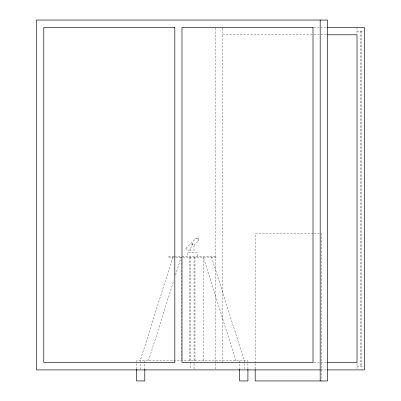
<?xml version="1.0" encoding="UTF-8"?>
<svg xmlns="http://www.w3.org/2000/svg" width="401" height="401" viewBox="0 0 401 401"><rect width="100%" height="100%" fill="white"/><g stroke="black" fill="none" stroke-linecap="round" stroke-linejoin="round"><path stroke-width="0.3" stroke-dasharray="2 1.5" d="M172.881 257.121L140.195 360.694L140.195 368.98M148.48 360.694L173.839 280.334M175.533 274.981L181.167 257.121L181.167 360.694M198.214 240.354L199.091 237.723L196.465 238.6M185.813 248.45L188.365 251.006L190.4 248.976L192.856 243.056L191.573 244.334L194.019 245.347L198.62 240.755M185.808 248.445L196.059 238.194L198.615 240.75M313.833 27.413L327.005 27.413M357.01 31.098L364.379 31.098M222.595 34.782L313.251 34.782M313.873 34.782L327.005 34.782M313.326 233.643L255.171 233.643L255.171 362.85M313.953 233.643L321.457 233.643L321.457 380.95M173.874 256.199L168.275 256.199L168.275 257.121L181.332 257.121M174.495 256.199L181.332 256.199M181.954 256.199L216.149 256.199L216.149 257.121L181.954 257.121M313.873 362.539L327.005 362.539M357.01 366.218L363.151 366.218M320.695 369.902L326.935 369.902M211.548 257.121L244.229 360.694L244.229 363.06M235.943 360.694L203.262 257.121L203.262 360.694M361.136 31.098L361.136 366.218M360.679 31.098L360.679 366.218M357.01 27.413L357.01 34.306M357.01 363.712L357.01 368.674M255.171 363.471L255.171 369.09M247.913 368.98L247.913 360.694L136.515 360.694L136.515 368.98M244.229 363.657L244.229 368.98M239.628 360.694L239.628 368.674M222.595 28.04L222.595 362.539M215.232 28.04L215.232 363.015M215.232 363.642L215.232 369.902M197.287 256.199L197.287 252.575L187.142 252.575L187.142 256.199M194.976 257.121L194.976 360.694M194.054 257.121L194.054 363.06M194.054 363.657L194.054 368.98M194.029 245.352L194.029 252.575M192.214 243.693L192.214 244.6M190.4 248.976L190.4 252.575M190.375 257.121L190.375 368.98M189.452 257.121L189.452 360.694M144.801 360.694L144.801 368.674"/><path stroke-width="0.6" d="M327.557 27.413L364.379 27.413L364.379 369.902L327.557 369.902M327.627 34.782L357.01 34.782L357.01 362.539L327.627 362.539M320.188 369.902L36.621 369.902L36.621 20.05L327.552 20.05L327.552 380.95L255.171 380.95L255.171 369.717M320.188 20.05L320.188 380.95M247.913 369.286L247.913 380.95L239.628 380.95L239.628 369.286M144.801 369.286L144.801 380.95L136.515 380.95L136.515 369.286M174.816 27.413L43.799 27.413L43.799 362.539L174.816 362.539L174.816 27.413M313.006 27.413L181.994 27.413L181.994 362.539L313.006 362.539L313.006 27.413"/></g></svg>
